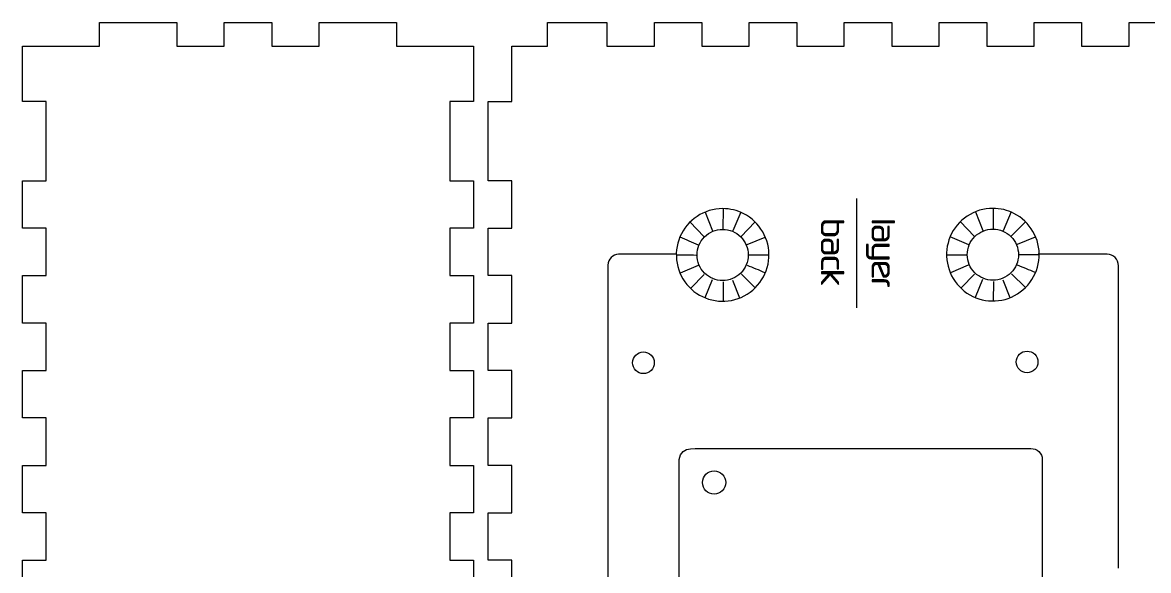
# Model space of a CAD drawing. Extents: x 0 to 384, y 10 to 166.
# Drawn here: x 0 to 133.5, y 101.1 to 166.1 of the extents above; entities that cross this region are included whole.
import ezdxf

# ---------------------------------------------------------------- set-up
doc = ezdxf.new("R2010")
doc.units = 0
doc.layers.add('Imprimir', color=7, linetype='CONTINUOUS')

msp = doc.modelspace()

# ---------------------------------------------------------------- linework, layer by layer
at = {"layer": 'Imprimir', "color": 5}
for points in [[(0.046875, 96.689684), (0.046875, 102.314688), (2.859377, 102.314688), (2.859377, 107.939693), (0.046875, 107.939693), (0.046875, 113.564698), (2.859377, 113.564698), (2.859377, 119.189702), (0.046875, 119.189702), (0.046875, 124.814707), (2.859377, 124.814707), (2.859377, 130.439709), (0.046875, 130.439709), (0.046875, 136.064714), (2.859377, 136.064714), (2.859377, 141.689718), (0.046875, 141.689718), (0.046875, 147.314723), (2.859377, 147.314723), (2.859377, 156.68973), (0.046875, 156.68973), (0.046875, 163.252235), (9.187508, 163.252235), (9.187508, 166.064737), (18.328143, 166.064737), (18.328143, 163.252235), (23.953148, 163.252235), (23.953148, 166.064737), (29.578154, 166.064737), (29.578154, 163.252235), (35.203159, 163.252235), (35.203159, 166.064737), (44.343794, 166.064737), (44.343794, 163.252235), (53.484425, 163.252235), (53.484425, 156.68973), (50.671923, 156.68973), (50.671923, 147.314723), (53.484425, 147.314723), (53.484425, 141.689718), (50.671923, 141.689718), (50.671923, 136.064714), (53.484425, 136.064714), (53.484425, 130.439709), (50.671923, 130.439709), (50.671923, 124.814707), (53.484425, 124.814707), (53.484425, 119.189702), (50.671923, 119.189702), (50.671923, 113.564698), (53.484425, 113.564698), (53.484425, 107.939693), (50.671923, 107.939693), (50.671923, 102.314688), (53.484425, 102.314688), (53.484425, 96.689684)], [(58.04562, 96.689358), (58.04562, 102.314368), (55.233096, 102.314368), (55.233096, 107.939378), (58.04562, 107.939378), (58.04562, 113.564386), (55.233096, 113.564386), (55.233096, 119.189395), (58.04562, 119.189395), (58.04562, 124.814405), (55.233096, 124.814405), (55.233096, 130.439413), (58.04562, 130.439413), (58.04562, 136.06442), (55.233096, 136.06442), (55.233096, 141.689422), (58.04562, 141.689422), (58.04562, 147.314431), (55.233096, 147.314431), (55.233096, 156.689447), (58.04562, 156.689447), (58.04562, 163.251958), (62.264353, 163.251958), (62.264353, 166.064463), (69.295634, 166.064463), (69.295634, 163.251958), (74.920628, 163.251958), (74.920628, 166.064463), (80.545646, 166.064463), (80.545646, 163.251958), (86.170669, 163.251958), (86.170669, 166.064463), (91.795663, 166.064463), (91.795663, 163.251958), (97.420681, 163.251958), (97.420681, 166.064463), (103.045675, 166.064463), (103.045675, 163.251958), (108.670696, 163.251958), (108.670696, 166.064463), (114.295716, 166.064463), (114.295716, 163.251958), (119.920708, 163.251958), (119.920708, 166.064463), (125.545728, 166.064463), (125.545728, 163.251958), (131.170722, 163.251958), (131.170722, 166.064463), (138.202003, 166.064463)]]:
    msp.add_lwpolyline(points, dxfattribs=at)
at = {"layer": 'Imprimir', "color": 7}
for points in [[(98.86814, 145.196175), (98.86814, 132.239188)], [(80.946995, 143.579711), (81.822713, 141.379436)], [(83.055539, 143.961664), (83.043898, 141.608327)], [(85.174058, 143.571403), (84.235025, 141.357185)], [(112.971741, 143.612075), (113.847459, 141.4118)], [(115.080285, 143.994027), (115.068643, 141.640691)], [(117.198804, 143.603767), (116.259771, 141.389548)], [(79.165529, 142.387287), (80.794146, 140.704431)], [(86.842891, 142.384826), (85.187764, 140.707976)], [(94.707382, 141.890191), (94.707382, 141.449908)], [(94.76835, 141.449896), (94.76835, 141.890179)], [(94.771445, 141.958392), (94.771445, 141.959424), (94.771445, 141.960455)], [(94.823648, 141.861245), (94.823648, 141.446283)], [(94.827273, 141.940834), (94.827273, 141.93877), (94.827273, 141.937209)], [(94.884634, 141.446278), (94.884634, 141.86124)], [(95.290793, 142.474636), (97.322727, 142.474652)], [(97.383711, 142.53563), (95.290817, 142.53563)], [(96.623547, 142.418841), (95.298046, 142.418841)], [(95.298054, 142.357851), (96.562569, 142.357863)], [(96.562569, 142.357863), (96.562569, 141.442673)], [(96.623539, 141.442666), (96.623547, 142.418841)], [(97.322727, 142.474652), (97.322727, 142.418841), (96.686074, 142.418841), (96.686074, 141.449908)], [(96.74705, 141.449908), (96.74705, 142.357863), (97.383703, 142.357863), (97.383711, 142.53563)], [(100.714776, 141.436989), (100.714776, 141.43646), (100.714776, 141.43593)], [(100.775204, 141.428721), (100.775204, 141.42925)], [(101.243392, 141.83491), (101.537947, 141.83491)], [(101.537979, 141.895875), (101.243424, 141.895875)], [(101.541591, 141.779604), (101.250652, 141.779604)], [(101.250665, 141.71865), (101.541604, 141.71865)], [(102.74721, 141.892258), (102.56634, 141.892258), (102.56634, 140.777597)], [(102.627287, 140.77761), (102.627287, 141.831292), (102.686223, 141.83128)], [(102.686223, 141.83128), (102.686223, 140.835992)], [(102.747236, 140.835955), (102.74721, 141.892258)], [(111.190275, 142.419651), (112.818891, 140.736795)], [(118.867637, 142.41719), (117.212509, 140.74034)], [(88.02026, 140.594655), (85.880549, 139.699914)], [(94.914606, 141.003411), (94.914077, 141.003411)], [(95.243258, 140.300107), (95.537814, 140.300107)], [(95.537824, 140.361085), (95.243269, 140.361085)], [(95.541454, 140.244813), (95.250516, 140.244813)], [(95.250519, 140.18386), (95.541457, 140.18386)], [(95.305277, 140.82669), (96.149155, 140.82669)], [(96.149157, 140.887139), (95.305279, 140.887139)], [(95.323358, 140.942955), (96.141913, 140.942955)], [(96.141921, 141.003928), (95.323366, 141.003928)], [(96.505723, 141.183258), (96.505723, 141.182728)], [(96.549133, 141.034429), (96.549133, 141.0339)], [(96.747052, 140.357468), (96.566186, 140.357468), (96.566186, 139.242807)], [(96.627154, 139.242807), (96.627154, 140.29649), (96.686074, 140.29649)], [(96.686074, 140.29649), (96.686074, 139.301203)], [(96.747073, 139.301165), (96.747052, 140.357468)], [(100.707023, 141.337745), (100.707023, 140.741399)], [(100.767981, 140.741424), (100.767981, 141.33777)], [(100.8233, 141.345005), (100.8233, 140.737807)], [(100.873938, 140.329538), (100.873938, 140.329009), (100.874468, 140.329009)], [(100.884265, 140.737807), (100.884265, 141.345005)], [(100.890985, 141.400815), (100.891515, 141.401344), (100.891515, 141.401874)], [(101.911076, 141.355857), (101.911076, 140.38589), (101.243416, 140.38589)], [(101.243429, 140.325429), (101.972068, 140.325429), (101.972054, 141.355857)], [(102.163774, 140.269618), (101.272356, 140.269618)], [(101.272377, 140.208603), (102.163279, 140.208603), (102.163809, 140.208603)], [(102.027842, 141.348635), (102.027842, 140.321307), (102.185454, 140.321307)], [(102.185486, 140.382273), (102.088852, 140.382273), (102.088852, 141.348622)], [(120.045006, 140.627019), (117.905294, 139.732278)], [(94.707395, 139.802955), (94.707395, 139.206608)], [(94.714618, 139.902199), (94.714618, 139.90167), (94.714618, 139.90114)], [(94.76835, 139.206633), (94.76835, 139.80298)], [(94.823669, 139.810213), (94.823669, 139.203016)], [(94.873792, 138.794747), (94.874321, 138.794218)], [(94.884647, 139.203016), (94.884647, 139.810213)], [(94.891368, 139.866025), (94.891368, 139.866554), (94.891368, 139.867084)], [(95.243282, 138.790639), (95.972437, 138.790639), (95.972437, 139.821067)], [(95.911458, 139.821067), (95.911458, 138.851099), (95.243282, 138.851099)], [(96.027706, 139.813833), (96.027706, 138.786504), (96.185837, 138.786504)], [(96.185847, 138.847482), (96.088695, 138.847482), (96.088695, 139.813833)], [(100.240364, 138.621126), (100.240364, 139.743023), (100.052262, 139.743023), (100.052262, 138.624745)], [(100.113253, 138.624758), (100.113253, 139.682057), (100.179399, 139.682057), (100.179399, 138.621139)], [(100.707013, 139.152361), (100.707013, 138.240271), (100.588673, 138.240271)], [(100.588694, 138.179293), (100.768012, 138.179293), (100.768012, 139.152361)], [(100.599515, 138.063022), (102.747188, 138.063022), (102.747188, 138.240271), (100.884252, 138.240271), (100.884252, 139.152361)], [(100.823287, 139.152375), (100.823287, 138.179306), (102.686223, 138.179306), (102.686223, 138.124013), (100.599528, 138.124013)], [(100.838799, 139.569403), (100.83827, 139.568874)], [(100.884284, 139.528565), (100.884284, 139.529094)], [(101.272343, 139.565773), (102.747188, 139.565773), (102.74721, 139.743036)], [(102.686223, 139.682057), (102.686223, 139.626762), (101.272356, 139.626762)], [(102.74721, 139.743036), (101.272364, 139.743036)], [(101.272374, 139.682057), (102.686223, 139.682057)], [(77.476424, 138.593112), (70.669801, 138.593112)], [(94.707374, 137.591722), (94.707374, 136.841379), (94.884624, 136.841379), (94.884624, 137.584488)], [(94.761645, 137.922475), (94.761116, 137.921946), (94.761116, 137.921417)], [(94.823645, 137.584512), (94.823645, 136.901866), (94.768353, 136.901866), (94.768353, 137.591746)], [(94.921843, 137.939011), (94.921313, 137.939011)], [(96.164143, 138.734828), (95.272725, 138.734828)], [(95.272746, 138.673811), (96.163646, 138.673811)], [(95.279948, 138.147268), (96.174467, 138.147268)], [(96.174478, 138.208246), (95.279959, 138.208246)], [(95.294418, 138.030973), (96.19307, 138.030973)], [(96.193081, 138.091972), (95.294429, 138.091972)], [(96.566175, 137.632029), (96.566175, 136.852233), (96.747042, 136.852233), (96.747052, 137.650139)], [(96.686074, 137.650139), (96.686074, 136.913235), (96.627164, 136.913235), (96.627164, 137.632052)], [(100.286376, 138.294545), (100.286376, 138.294016), (100.286905, 138.294016)], [(101.301293, 137.535937), (102.145687, 137.535937)], [(102.145711, 137.596913), (101.301317, 137.596913)], [(102.119848, 135.967037), (102.085225, 135.967037), (101.422734, 137.482192), (101.313697, 137.473408)], [(102.178244, 137.480642), (101.487846, 137.480642), (101.506446, 137.43775), (102.12088, 136.032667), (102.137416, 136.030021)], [(128.576305, 138.591307), (120.405549, 138.591307)], [(69.423693, 137.308972), (69.423693, 92.465791)], [(80.091915, 137.251407), (77.976677, 136.346453)], [(80.811317, 136.20162), (79.238845, 134.568241)], [(85.227028, 136.253213), (86.860248, 134.624835)], [(95.641192, 136.323606), (95.640663, 136.323077), (95.640133, 136.322547), (95.628756, 136.31117), (95.595167, 136.273962), (94.707366, 135.272472), (94.707366, 134.99807), (95.734693, 136.160792), (96.747034, 135.020292), (96.747034, 135.283325), (95.880939, 136.263109)], [(97.387336, 136.510158), (94.707398, 136.510158), (94.707398, 136.33239), (94.737886, 136.33239), (95.67168, 136.33239)], [(96.686074, 135.260105), (96.686074, 135.18104), (95.734195, 136.252293), (94.768363, 135.159852), (94.768363, 135.249252), (95.64066, 136.23369), (95.672701, 136.269345), (95.682517, 136.279161)], [(95.78947, 136.332356), (97.387304, 136.332356), (97.387336, 136.510158)], [(95.834962, 136.223345), (95.834962, 136.222815), (96.686074, 135.260105)], [(100.707039, 136.955608), (100.707039, 135.906059), (100.884289, 135.906059), (100.884289, 136.984548)], [(100.823287, 136.984551), (100.823287, 135.96704), (100.767994, 135.96704), (100.767994, 136.955611)], [(101.317854, 137.412427), (101.383999, 137.418116), (102.045458, 135.906061), (102.119872, 135.906061)], [(102.16274, 136.088986), (101.580863, 137.419655), (102.178244, 137.419655)], [(102.566332, 136.933388), (102.566332, 136.533412)], [(102.627345, 136.533362), (102.627311, 136.933388)], [(102.686223, 137.043979), (102.686223, 137.04345), (102.686223, 137.042391)], [(102.689848, 136.962844), (102.686223, 136.482768)], [(102.747225, 136.481739), (102.747225, 136.482268), (102.75085, 136.962342), (102.750834, 136.962844)], [(112.116661, 137.283771), (110.001423, 136.378816)], [(112.836063, 136.233983), (111.263591, 134.600605)], [(117.251773, 136.285577), (118.884993, 134.657199)], [(129.898119, 101.375783), (129.898119, 137.234974)], [(81.764082, 135.562624), (80.888999, 133.429792)], [(83.074907, 135.319049), (83.055592, 133.0122)], [(84.166366, 135.540003), (85.021367, 133.437518)], [(102.15654, 135.546982), (100.707015, 135.550607), (100.707015, 135.369738), (100.737503, 135.369738), (102.15654, 135.369738)], [(102.156535, 135.430648), (100.767989, 135.430648), (100.767989, 135.48956), (102.156535, 135.485935)], [(102.218032, 136.022798), (102.219091, 136.022798), (102.21962, 136.022798)], [(102.562716, 135.041075), (102.562716, 135.039488), (102.563245, 135.0379)], [(102.56634, 134.992939), (102.56634, 134.809488), (102.74721, 134.809488), (102.74721, 134.974334)], [(102.686223, 134.974334), (102.686223, 134.870464), (102.627311, 134.870464), (102.627311, 134.992937)], [(102.743585, 135.043581), (102.743585, 135.045168), (102.743585, 135.046756)], [(113.788827, 135.594988), (112.913744, 133.462156)], [(115.099653, 135.351413), (115.080338, 133.044564)], [(116.191112, 135.572366), (117.046113, 133.469881)]]:
    msp.add_lwpolyline(points, dxfattribs=at)
for points in [[(83.005269, 143.999552)], [(83.005269, 143.999552)], [(115.030014, 144.031916)], [(115.030014, 144.031916)], [(103.387488, 142.53563), (100.707031, 142.53563), (100.707031, 142.357863), (100.737519, 142.357863), (103.387488, 142.357863)], [(103.326509, 142.474652), (103.326509, 142.418841), (100.76801, 142.418841), (100.76801, 142.474652)], [(101.911092, 141.355882)], [(95.911464, 139.821092)], [(96.686063, 137.650139)], [(97.326352, 136.44918), (97.326352, 136.393368), (94.768368, 136.393368), (94.768368, 136.44918)], [(102.566332, 136.93338)], [(102.689848, 136.96281)], [(102.686226, 134.974339)]]:
    msp.add_lwpolyline(points, close=True, dxfattribs=at)
at = {"layer": 'Imprimir', "color": 5}
for points in [[(83.007176, 135.477963)], [(115.03192, 135.510327)], [(73.622434, 124.44655)], [(119.080365, 124.544057)], [(120.882235, 114.273831)], [(83.368907, 111.537958)]]:
    msp.add_lwpolyline(points, close=True, dxfattribs=at)
at = {"layer": 'Imprimir', "color": 7}
for points in [[(83.005269, 143.999552), (80.847406, 144.029423), (78.766591, 142.642186), (77.949055, 140.647784)], [(83.005269, 143.999552), (80.847406, 144.029423), (78.766591, 142.642186), (77.949055, 140.647784)], [(85.503411, 143.399106), (84.734109, 143.794473), (83.870033, 144.000875), (83.005269, 143.999552)], [(85.503411, 143.399106), (84.734109, 143.794473), (83.870033, 144.000875), (83.005269, 143.999552)], [(88.486165, 138.229704), (88.622743, 140.343354), (87.397008, 142.455576), (85.503411, 143.399106)], [(88.486165, 138.229704), (88.622743, 140.343354), (87.397008, 142.455576), (85.503411, 143.399106)], [(115.030014, 144.031916), (112.872152, 144.061787), (110.791336, 142.67455), (109.9738, 140.680148)], [(115.030014, 144.031916), (112.872152, 144.061787), (110.791336, 142.67455), (109.9738, 140.680148)], [(117.528157, 143.43147), (116.758855, 143.826837), (115.894778, 144.033239), (115.030014, 144.031916)], [(117.528157, 143.43147), (116.758855, 143.826837), (115.894778, 144.033239), (115.030014, 144.031916)], [(120.510911, 138.262068), (120.647489, 140.375718), (119.421754, 142.48794), (117.528157, 143.43147)], [(120.510911, 138.262068), (120.647489, 140.375718), (119.421754, 142.48794), (117.528157, 143.43147)], [(94.711007, 141.965122), (94.707329, 141.938202), (94.707382, 141.914975), (94.707382, 141.890191)], [(94.707382, 141.449908), (94.707382, 141.317528), (94.71614, 141.223709), (94.742005, 141.147084)], [(94.875855, 142.396103), (94.778356, 142.300566), (94.725897, 142.156822), (94.711007, 141.965122)], [(94.76835, 141.890179), (94.76835, 141.915645), (94.768157, 141.935339), (94.771445, 141.958392)], [(94.799872, 141.166192), (94.777541, 141.232359), (94.76835, 141.320337), (94.76835, 141.449896)], [(94.771445, 141.960455), (94.785654, 142.143472), (94.835229, 142.270864), (94.918723, 142.352679)], [(94.827273, 141.937209), (94.827273, 141.914646), (94.823648, 141.889613), (94.823648, 141.861245)], [(94.823648, 141.446283), (94.823648, 141.266174), (94.855893, 141.138098), (94.938887, 141.055609)], [(94.967317, 142.299985), (94.888415, 142.219099), (94.844066, 142.09943), (94.827273, 141.940834)], [(95.290817, 142.53563), (95.113091, 142.53563), (94.973352, 142.491641), (94.875855, 142.396103)], [(94.884634, 141.86124), (94.884634, 141.882886), (94.887968, 141.907118), (94.888259, 141.934104)], [(94.981787, 141.099013), (94.915622, 141.164773), (94.884634, 141.273499), (94.884634, 141.446278)], [(94.888259, 141.934104), (94.904213, 142.08474), (94.945023, 142.190235), (95.010732, 142.257598)], [(94.918723, 142.352679), (95.002218, 142.434495), (95.122905, 142.474636), (95.290793, 142.474636)], [(95.298046, 142.418841), (95.158086, 142.418841), (95.046218, 142.380871), (94.967317, 142.299985)], [(95.010732, 142.257598), (95.076444, 142.324962), (95.168799, 142.357851), (95.298054, 142.357851)], [(96.562569, 141.442673), (96.562569, 141.307101), (96.545768, 141.243325), (96.505723, 141.183258)], [(96.686074, 141.449908), (96.686074, 141.23974), (96.642447, 141.131201), (96.549133, 141.034429)], [(96.556359, 141.149144), (96.603627, 141.220045), (96.623539, 141.301748), (96.623539, 141.442666)], [(96.593054, 140.992055), (96.696191, 141.099012), (96.74705, 141.230789), (96.74705, 141.449908)], [(100.714776, 141.43593), (100.711151, 141.403188), (100.707023, 141.369388), (100.707023, 141.337745)], [(100.88944, 141.77702), (100.797789, 141.69853), (100.737485, 141.582709), (100.714776, 141.436989)], [(100.767981, 141.33777), (100.767981, 141.364186), (100.771605, 141.396171), (100.775204, 141.428721)], [(100.775204, 141.42925), (100.79637, 141.562701), (100.850242, 141.663422), (100.929199, 141.73104)], [(100.969532, 141.691237), (100.898026, 141.630232), (100.852441, 141.537205), (100.831555, 141.413218)], [(101.243424, 141.895875), (101.103054, 141.895875), (100.981095, 141.85551), (100.88944, 141.77702)], [(100.891515, 141.401874), (100.91075, 141.517301), (100.950533, 141.595025), (101.008818, 141.644753)], [(100.929199, 141.73104), (101.008535, 141.798981), (101.11455, 141.83491), (101.243392, 141.83491)], [(101.250652, 141.779604), (101.13677, 141.779604), (101.041303, 141.752469), (100.969532, 141.691237)], [(101.008818, 141.644753), (101.067105, 141.694481), (101.146263, 141.71865), (101.250665, 141.71865)], [(101.537947, 141.83491), (101.691673, 141.83491), (101.812921, 141.787407), (101.896582, 141.704168)], [(101.939505, 141.747564), (101.843086, 141.843497), (101.704402, 141.895875), (101.537979, 141.895875)], [(101.829944, 141.68762), (101.757567, 141.748517), (101.659611, 141.779604), (101.541591, 141.779604)], [(101.541604, 141.71865), (101.649141, 141.71865), (101.731183, 141.691198), (101.790683, 141.641135)], [(101.790683, 141.641135), (101.850185, 141.591073), (101.88884, 141.51695), (101.904371, 141.41686)], [(101.964302, 141.426653), (101.946998, 141.537206), (101.902152, 141.626866), (101.829944, 141.68762)], [(101.896582, 141.704168), (101.980246, 141.620929), (102.027842, 141.500468), (102.027842, 141.348635)], [(102.088852, 141.348622), (102.088852, 141.513297), (102.035927, 141.651631), (101.939505, 141.747564)], [(77.949055, 140.647784), (77.095456, 138.688491), (77.537416, 136.254616), (79.033185, 134.726197)], [(77.949055, 140.647784), (77.095456, 138.688491), (77.537416, 136.254616), (79.033185, 134.726197)], [(77.917966, 140.65117), (78.679569, 140.330072), (79.365845, 140.044428), (80.100884, 139.724679)], [(94.889802, 140.24223), (94.79815, 140.16374), (94.737327, 140.047919), (94.714618, 139.902199)], [(94.742005, 141.147084), (94.767882, 141.070459), (94.811247, 141.012902), (94.873778, 140.957948)], [(94.77507, 139.892897), (94.796025, 140.027305), (94.850249, 140.128297), (94.929582, 140.196238)], [(94.914077, 141.003411), (94.856557, 141.05396), (94.822208, 141.100025), (94.799872, 141.166192)], [(94.969396, 140.156447), (94.897625, 140.095215), (94.852202, 140.002076), (94.831421, 139.877394)], [(94.873778, 140.957948), (94.979924, 140.863176), (95.087535, 140.82669), (95.305277, 140.82669)], [(95.243269, 140.361085), (95.102897, 140.361085), (94.981456, 140.320719), (94.889802, 140.24223)], [(94.891368, 139.867084), (94.910603, 139.982511), (94.950902, 140.060235), (95.009189, 140.109963)], [(95.305279, 140.887139), (95.093734, 140.887139), (95.012193, 140.916282), (94.914606, 141.003411)], [(94.929582, 140.196238), (95.008917, 140.264178), (95.114417, 140.300107), (95.243258, 140.300107)], [(94.938887, 141.055609), (95.021882, 140.97312), (95.148807, 140.942955), (95.323358, 140.942955)], [(95.250516, 140.244813), (95.136637, 140.244813), (95.04117, 140.217679), (94.969396, 140.156447)], [(95.323366, 141.003928), (95.155946, 141.003928), (95.047951, 141.033252), (94.981787, 141.099013)], [(95.009189, 140.109963), (95.067477, 140.15969), (95.146119, 140.18386), (95.250519, 140.18386)], [(95.537814, 140.300107), (95.691539, 140.300107), (95.813303, 140.252605), (95.896964, 140.169366)], [(95.939867, 140.212774), (95.843447, 140.308708), (95.704245, 140.361085), (95.537824, 140.361085)], [(95.830327, 140.152829), (95.757947, 140.213727), (95.659474, 140.244814), (95.541454, 140.244813)], [(95.541457, 140.18386), (95.648994, 140.18386), (95.731555, 140.156408), (95.791054, 140.106345)], [(95.791054, 140.106345), (95.850554, 140.056283), (95.889212, 139.98216), (95.904743, 139.88207)], [(95.964685, 139.891863), (95.947407, 140.002539), (95.902592, 140.092027), (95.830327, 140.152829)], [(95.896964, 140.169366), (95.980626, 140.086127), (96.027706, 139.965665), (96.027706, 139.813833)], [(96.088695, 139.813833), (96.088695, 139.978507), (96.036289, 140.116841), (95.939867, 140.212774)], [(96.141913, 140.942955), (96.336255, 140.942955), (96.461276, 141.001241), (96.556359, 141.149144)], [(96.505723, 141.182728), (96.418961, 141.04738), (96.325632, 141.003928), (96.141921, 141.003928)], [(96.149155, 140.82669), (96.347058, 140.82669), (96.488996, 140.880563), (96.593054, 140.992055)], [(96.549133, 141.0339), (96.456778, 140.934704), (96.336607, 140.887139), (96.149157, 140.887139)], [(100.707023, 140.741399), (100.707023, 140.557332), (100.762813, 140.429168), (100.873938, 140.329538)], [(100.913708, 140.375038), (100.81418, 140.464484), (100.767981, 140.569258), (100.767981, 140.741424)], [(100.831555, 141.413218), (100.827771, 141.39426), (100.8233, 141.370218), (100.8233, 141.345005)], [(100.8233, 140.737807), (100.8233, 140.608289), (100.861135, 140.503143), (100.934406, 140.431882)], [(100.874468, 140.329009), (100.976824, 140.241816), (101.076495, 140.208603), (101.272377, 140.208603)], [(100.884265, 141.345005), (100.884265, 141.363446), (100.887493, 141.383391), (100.890985, 141.400815)], [(100.977282, 140.475807), (100.917764, 140.533695), (100.884265, 140.619939), (100.884265, 140.737807)], [(100.914237, 140.375038), (100.914113, 140.375144), (100.913972, 140.374932), (100.913708, 140.375038)], [(101.272356, 140.269618), (101.082859, 140.269618), (101.008159, 140.295132), (100.914237, 140.375038)], [(100.934406, 140.431882), (101.007675, 140.360621), (101.114212, 140.325429), (101.243429, 140.325429)], [(101.243416, 140.38589), (101.12525, 140.38589), (101.036803, 140.417919), (100.977282, 140.475807)], [(101.904371, 141.41686), (101.907996, 141.395032), (101.911092, 141.374324), (101.911092, 141.355882)], [(101.972054, 141.355857), (101.972054, 141.381071), (101.967927, 141.404825), (101.964302, 141.426653)], [(102.557032, 140.406561), (102.472117, 140.314499), (102.343789, 140.267853), (102.163774, 140.269618)], [(102.163809, 140.208603), (102.354584, 140.20683), (102.502806, 140.258174), (102.601509, 140.365182)], [(102.185454, 140.321307), (102.324363, 140.321307), (102.436488, 140.36424), (102.512566, 140.444297)], [(102.468672, 140.486142), (102.405598, 140.419769), (102.312152, 140.382273), (102.185486, 140.382273)], [(102.56634, 140.777597), (102.56634, 140.650375), (102.531749, 140.552516), (102.468672, 140.486142)], [(102.512566, 140.444297), (102.588645, 140.524354), (102.627287, 140.639257), (102.627287, 140.77761)], [(102.686223, 140.835992), (102.686223, 140.640517), (102.641948, 140.498623), (102.557032, 140.406561)], [(102.601509, 140.365182), (102.700312, 140.472302), (102.747236, 140.631247), (102.747236, 140.835955)], [(109.9738, 140.680148), (109.120202, 138.720855), (109.562162, 136.286979), (111.057931, 134.758561)], [(109.9738, 140.680148), (109.120202, 138.720855), (109.562162, 136.286979), (111.057931, 134.758561)], [(109.942712, 140.683534), (110.704315, 140.362436), (111.390591, 140.076792), (112.12563, 139.757043)], [(94.714618, 139.90114), (94.710967, 139.868398), (94.707395, 139.834599), (94.707395, 139.802955)], [(94.707395, 139.206608), (94.707395, 139.022543), (94.762667, 138.894379), (94.873792, 138.794747)], [(94.76835, 139.80298), (94.76835, 139.829097), (94.771498, 139.860735), (94.77507, 139.892897)], [(94.914077, 138.840248), (94.814549, 138.929693), (94.76835, 139.034468), (94.76835, 139.206633)], [(94.831421, 139.877394), (94.827691, 139.858585), (94.823669, 139.835051), (94.823669, 139.810213)], [(94.823669, 139.203016), (94.823669, 139.0735), (94.861504, 138.968354), (94.934773, 138.897091)], [(94.874321, 138.794218), (94.976677, 138.707025), (95.076865, 138.673811), (95.272746, 138.673811)], [(94.884647, 139.810213), (94.884647, 139.828658), (94.887875, 139.848601), (94.891368, 139.866025)], [(94.977148, 138.941018), (94.91763, 138.998906), (94.884647, 139.085149), (94.884647, 139.203016)], [(94.914606, 138.840248), (94.914482, 138.840354), (94.914342, 138.840142), (94.914077, 138.840248)], [(95.272725, 138.734828), (95.083228, 138.734828), (95.008528, 138.760334), (94.914606, 138.840248)], [(94.934773, 138.897091), (95.008041, 138.825831), (95.114062, 138.790639), (95.243282, 138.790639)], [(95.243282, 138.851099), (95.125117, 138.851099), (95.036666, 138.883129), (94.977148, 138.941018)], [(95.904743, 139.88207), (95.908394, 139.860242), (95.911464, 139.839534), (95.911464, 139.821092)], [(95.972437, 139.821067), (95.972437, 139.846279), (95.968309, 139.870035), (95.964685, 139.891863)], [(96.163646, 138.673811), (96.354712, 138.671959), (96.503059, 138.723273), (96.601865, 138.830392)], [(96.556883, 138.871771), (96.471968, 138.779709), (96.344158, 138.733063), (96.164143, 138.734828)], [(96.185837, 138.786504), (96.324745, 138.786504), (96.436868, 138.829437), (96.512949, 138.909495)], [(96.468517, 138.951352), (96.405441, 138.884979), (96.312514, 138.847482), (96.185847, 138.847482)], [(96.566186, 139.242807), (96.566186, 139.115584), (96.531591, 139.017726), (96.468517, 138.951352)], [(96.512949, 138.909495), (96.589027, 138.989553), (96.627154, 139.104453), (96.627154, 139.242807)], [(96.686074, 139.301203), (96.686074, 139.105726), (96.641798, 138.963833), (96.556883, 138.871771)], [(96.601865, 138.830392), (96.700668, 138.937511), (96.747073, 139.096457), (96.747073, 139.301165)], [(100.83827, 139.568874), (100.7438, 139.459289), (100.707013, 139.352199), (100.707013, 139.152361)], [(100.768012, 139.152361), (100.768012, 139.345187), (100.797109, 139.427319), (100.884284, 139.528565)], [(100.929223, 139.48517), (100.856, 139.400384), (100.823287, 139.305497), (100.823287, 139.152375)], [(101.272364, 139.743036), (101.081247, 139.743036), (100.945828, 139.687899), (100.838799, 139.569403)], [(100.884252, 139.152361), (100.884252, 139.297321), (100.910419, 139.36969), (100.975202, 139.444848)], [(100.884284, 139.529094), (100.980878, 139.63579), (101.092699, 139.682057), (101.272374, 139.682057)], [(101.272356, 139.626762), (101.120742, 139.626765), (101.010831, 139.578436), (100.929223, 139.48517)], [(100.975202, 139.444848), (101.046394, 139.52621), (101.132915, 139.565773), (101.272343, 139.565773)], [(70.669801, 138.593112), (69.998474, 138.593112), (69.423693, 138.018365), (69.423693, 137.308972)], [(77.512254, 138.511961), (78.338786, 138.511988), (79.051256, 138.511961), (79.852785, 138.504288)], [(84.82875, 133.334833), (86.8866, 134.034126), (88.404435, 136.055411), (88.486165, 138.229704)], [(84.82875, 133.334833), (86.8866, 134.034126), (88.404435, 136.055411), (88.486165, 138.229704)], [(86.118488, 138.537017), (86.874615, 138.537044), (87.671778, 138.546013), (88.405044, 138.537017)], [(94.761116, 137.921417), (94.722865, 137.841086), (94.707374, 137.760838), (94.707374, 137.591722)], [(95.279959, 138.208246), (95.025702, 138.208246), (94.860435, 138.116258), (94.761645, 137.922475)], [(94.768353, 137.591746), (94.768353, 137.75678), (94.781635, 137.822388), (94.815895, 137.894569)], [(94.815895, 137.894569), (94.90628, 138.071864), (95.039434, 138.147268), (95.279948, 138.147268)], [(94.921313, 137.939011), (94.84895, 137.851413), (94.823645, 137.76885), (94.823645, 137.584512)], [(94.884624, 137.584488), (94.884624, 137.76395), (94.902457, 137.819962), (94.96834, 137.899713)], [(95.294429, 138.091972), (95.121338, 138.091972), (95.006877, 138.039508), (94.921843, 137.939011)], [(94.96834, 137.899713), (95.043376, 137.988393), (95.132808, 138.030973), (95.294418, 138.030973)], [(96.174467, 138.147268), (96.351595, 138.147268), (96.478368, 138.105963), (96.561008, 138.025826)], [(96.603391, 138.069237), (96.505951, 138.163725), (96.361152, 138.208246), (96.174478, 138.208246)], [(96.19307, 138.030973), (96.285706, 138.030973), (96.348262, 138.021527), (96.395643, 137.999447)], [(96.42149, 138.054767), (96.361552, 138.082704), (96.289625, 138.091972), (96.193081, 138.091972)], [(96.395643, 137.999447), (96.442821, 137.977461), (96.477963, 137.942041), (96.51605, 137.881626)], [(96.567736, 137.913691), (96.525977, 137.980122), (96.481432, 138.026829), (96.42149, 138.054767)], [(96.51605, 137.881626), (96.549102, 137.828741), (96.566175, 137.767601), (96.566175, 137.632029)], [(96.561008, 138.025826), (96.643648, 137.945692), (96.686063, 137.823325), (96.686063, 137.650139)], [(96.627164, 137.632052), (96.627164, 137.772969), (96.607453, 137.850159), (96.567736, 137.913691)], [(96.747052, 137.650139), (96.747052, 137.833482), (96.700835, 137.974746), (96.603391, 138.069237)], [(100.052262, 138.624745), (100.052262, 138.449787), (100.102747, 138.308012), (100.197989, 138.210815)], [(100.24141, 138.25372), (100.159299, 138.337516), (100.113253, 138.461378), (100.113253, 138.624758)], [(100.179399, 138.621139), (100.179399, 138.536142), (100.184955, 138.476309), (100.201624, 138.425802)], [(100.197989, 138.210815), (100.293231, 138.11362), (100.431576, 138.063022), (100.599515, 138.063022)], [(100.201624, 138.425802), (100.218293, 138.375296), (100.24663, 138.336183), (100.286376, 138.294545)], [(100.259494, 138.444911), (100.246159, 138.485355), (100.240364, 138.538777), (100.240364, 138.621126)], [(100.599528, 138.124013), (100.443684, 138.124013), (100.323523, 138.169924), (100.24141, 138.25372)], [(100.329775, 138.336905), (100.293498, 138.374997), (100.272768, 138.404689), (100.259494, 138.444911)], [(100.286905, 138.294016), (100.370857, 138.210061), (100.453777, 138.179293), (100.588694, 138.179293)], [(100.588673, 138.240271), (100.461654, 138.240271), (100.405893, 138.260776), (100.329775, 138.336905)], [(100.851216, 137.442918), (100.751526, 137.335859), (100.707039, 137.174384), (100.707039, 136.955608)], [(101.301317, 137.596913), (101.101938, 137.596913), (100.950908, 137.549973), (100.851216, 137.442918)], [(100.895634, 137.401063), (100.980573, 137.492278), (101.111407, 137.535937), (101.301293, 137.535937)], [(101.313697, 137.473408), (101.136537, 137.464121), (101.013067, 137.432739), (100.932843, 137.354036)], [(102.145687, 137.535937), (102.332525, 137.535937), (102.459869, 137.498271), (102.544113, 137.420698)], [(102.585478, 137.465137), (102.486002, 137.556733), (102.340868, 137.596913), (102.145711, 137.596913)], [(102.522925, 137.350417), (102.44863, 137.44178), (102.332356, 137.480642), (102.178244, 137.480642)], [(102.746707, 137.050175), (102.733478, 137.235288), (102.684591, 137.373877), (102.585478, 137.465137)], [(109.537, 138.544325), (110.363532, 138.544352), (111.076002, 138.544325), (111.87753, 138.536652)], [(116.853496, 133.367197), (118.911346, 134.06649), (120.429181, 136.087775), (120.510911, 138.262068)], [(116.853496, 133.367197), (118.911346, 134.06649), (120.429181, 136.087775), (120.510911, 138.262068)], [(118.143234, 138.569381), (118.89936, 138.569408), (119.696523, 138.578377), (120.42979, 138.569381)], [(129.898119, 137.234974), (129.898119, 137.983908), (129.323415, 138.591307), (128.576305, 138.591307)], [(85.902403, 137.309245), (86.59913, 137.015504), (87.292603, 136.735443), (87.964751, 136.442205)], [(95.67168, 136.33239), (95.662049, 136.326754), (95.649613, 136.331596), (95.641192, 136.323606)], [(95.682517, 136.279161), (95.70506, 136.300195), (95.719204, 136.304693), (95.740911, 136.298793)], [(95.740911, 136.298793), (95.762606, 136.292893), (95.795026, 136.270229), (95.834962, 136.223345)], [(95.880939, 136.263109), (95.848884, 136.300645), (95.819407, 136.316163), (95.78947, 136.332356)], [(100.767994, 136.955611), (100.767994, 137.166124), (100.810695, 137.309845), (100.895634, 137.401063)], [(100.932843, 137.354036), (100.852518, 137.275238), (100.823287, 137.155321), (100.823287, 136.984551)], [(100.884289, 136.984548), (100.884289, 137.148473), (100.911861, 137.248451), (100.975239, 137.310626)], [(100.975239, 137.310626), (101.038618, 137.3728), (101.146115, 137.403484), (101.317854, 137.412427)], [(102.178244, 137.419655), (102.322447, 137.419655), (102.415589, 137.385818), (102.4759, 137.31165)], [(102.477967, 136.196481), (102.420891, 136.125446), (102.336719, 136.089031), (102.217, 136.083827)], [(102.21962, 136.022798), (102.350925, 136.028513), (102.456197, 136.071881), (102.525544, 136.158191)], [(102.4759, 137.31165), (102.536212, 137.237485), (102.566332, 137.115633), (102.566332, 136.93338)], [(102.566332, 136.533412), (102.566332, 136.37738), (102.535043, 136.267517), (102.477967, 136.196481)], [(102.627311, 136.933388), (102.627311, 137.122213), (102.59722, 137.259053), (102.522925, 137.350417)], [(102.525544, 136.158191), (102.594889, 136.244501), (102.627345, 136.369249), (102.627345, 136.533362)], [(102.544113, 137.420698), (102.628356, 137.343127), (102.673785, 137.221647), (102.686223, 137.043979)], [(102.686223, 136.482768), (102.682651, 136.288432), (102.643231, 136.162371), (102.557548, 136.083311)], [(102.598397, 136.038353), (102.700982, 136.13301), (102.743513, 136.279531), (102.747225, 136.481739)], [(102.686223, 137.042391), (102.689583, 137.015457), (102.689848, 136.991914), (102.689848, 136.96281)], [(102.750834, 136.962844), (102.750834, 136.991949), (102.750609, 137.018902), (102.746707, 137.050175)], [(117.927149, 137.341609), (118.623876, 137.047868), (119.317349, 136.767807), (119.989497, 136.474569)], [(102.557548, 136.083311), (102.471866, 136.004251), (102.332811, 135.967037), (102.119848, 135.967037)], [(102.119872, 135.906061), (102.339833, 135.906064), (102.49581, 135.943698), (102.598397, 136.038353)], [(102.137416, 136.030021), (102.162869, 136.02637), (102.189664, 136.022798), (102.218032, 136.022798)], [(102.156535, 135.485935), (102.330755, 135.485935), (102.45339, 135.451491), (102.536355, 135.381033)], [(102.490881, 135.335564), (102.412107, 135.400789), (102.300818, 135.430648), (102.156535, 135.430648)], [(102.575635, 135.42761), (102.47761, 135.510859), (102.338844, 135.546982), (102.15654, 135.546982)], [(102.15654, 135.369738), (102.292383, 135.369738), (102.388109, 135.341615), (102.452128, 135.288606)], [(102.217, 136.083827), (102.199935, 136.083899), (102.181488, 136.086473), (102.16274, 136.088986)], [(102.452128, 135.288606), (102.516146, 135.235597), (102.552272, 135.155949), (102.562716, 135.041075)], [(102.622654, 135.046692), (102.611171, 135.171544), (102.569484, 135.270477), (102.490881, 135.335564)], [(102.536355, 135.381033), (102.619321, 135.310574), (102.666686, 135.201381), (102.682601, 135.040485)], [(102.563245, 135.0379), (102.566261, 135.022766), (102.56634, 135.01113), (102.56634, 134.992939)], [(102.743585, 135.046756), (102.726757, 135.21692), (102.673661, 135.344362), (102.575635, 135.42761)], [(102.623183, 135.046163), (102.623157, 135.046428), (102.622654, 135.046412), (102.622654, 135.046692)], [(102.627311, 134.992937), (102.627311, 135.009976), (102.626782, 135.026706), (102.623183, 135.046163)], [(102.682601, 135.040485), (102.682865, 135.016382), (102.686226, 134.991958), (102.686226, 134.974339)], [(102.74721, 134.974334), (102.74721, 134.999549), (102.743585, 135.025137), (102.743585, 135.043581)], [(111.057931, 134.758561), (112.497079, 133.209611), (114.868116, 132.644037), (116.853496, 133.367197)], [(111.057931, 134.758561), (112.497079, 133.209611), (114.868116, 132.644037), (116.853496, 133.367197)], [(79.033185, 134.726197), (80.472333, 133.177247), (82.84337, 132.611674), (84.82875, 133.334833)], [(79.033185, 134.726197), (80.472333, 133.177247), (82.84337, 132.611674), (84.82875, 133.334833)]]:
    msp.add_open_spline(points, degree=3, dxfattribs=at)
at = {"layer": 'Imprimir', "color": 5}
for points in [[(80.861978, 140.656629), (81.43092, 141.225538), (82.202571, 141.545146), (83.007176, 141.545145)], [(83.007176, 141.545145), (83.811781, 141.545146), (84.583431, 141.225537), (85.152373, 140.656628)], [(112.886723, 140.688992), (113.455665, 141.257901), (114.227315, 141.57751), (115.03192, 141.577508)], [(115.03192, 141.577508), (115.836524, 141.57751), (116.608174, 141.257901), (117.177116, 140.688992)], [(79.973405, 138.511554), (79.973406, 139.316114), (80.293035, 140.08772), (80.861978, 140.656629)], [(85.152373, 140.656628), (85.721315, 140.087719), (86.040944, 139.316113), (86.040944, 138.511554)], [(111.998151, 138.543918), (111.998152, 139.348477), (112.317781, 140.120083), (112.886723, 140.688992)], [(117.177116, 140.688992), (117.746058, 140.120083), (118.065687, 139.348477), (118.065688, 138.543918)], [(80.861978, 136.366479), (80.293035, 136.935387), (79.973406, 137.706994), (79.973405, 138.511554)], [(86.040944, 138.511554), (86.040944, 137.706995), (85.721315, 136.935388), (85.152373, 136.36648)], [(112.886723, 136.398843), (112.317781, 136.967752), (111.998152, 137.739358), (111.998151, 138.543918)], [(118.065688, 138.543918), (118.065687, 137.739358), (117.746058, 136.967752), (117.177116, 136.398843)], [(83.007176, 135.477963), (82.202571, 135.477961), (81.43092, 135.79757), (80.861978, 136.366479)], [(85.152373, 136.36648), (84.583431, 135.797571), (83.811781, 135.477962), (83.007176, 135.477963)], [(115.03192, 135.510327), (114.227315, 135.510326), (113.455665, 135.829935), (112.886723, 136.398843)], [(117.177116, 136.398843), (116.608174, 135.829935), (115.836524, 135.510326), (115.03192, 135.510327)], [(72.714661, 126.637981), (72.955417, 126.878724), (73.281953, 127.013972), (73.622434, 127.013971)], [(73.622434, 127.013971), (73.962916, 127.013973), (74.289453, 126.878725), (74.53021, 126.637982)], [(118.172591, 126.735488), (118.413347, 126.976231), (118.739883, 127.111479), (119.080365, 127.111478)], [(119.080365, 127.111478), (119.789371, 127.111466), (120.364127, 126.536731), (120.364126, 125.827765)], [(72.33865, 125.730258), (72.338649, 126.07072), (72.473904, 126.397238), (72.714661, 126.637981)], [(73.622434, 124.44655), (72.913421, 124.446549), (72.338651, 125.021284), (72.33865, 125.730258)], [(74.906222, 125.730258), (74.906221, 125.389796), (74.770965, 125.063279), (74.530208, 124.822537)], [(74.53021, 126.637982), (74.770967, 126.397239), (74.906223, 126.07072), (74.906222, 125.730258)], [(117.79658, 125.827765), (117.796579, 126.168227), (117.931834, 126.494745), (118.172591, 126.735488)], [(119.080365, 124.544057), (118.371351, 124.544056), (117.796581, 125.118791), (117.79658, 125.827765)], [(120.364126, 125.827765), (120.364124, 125.1188), (119.789369, 124.544069), (119.080365, 124.544057)], [(74.530208, 124.822537), (74.289451, 124.581795), (73.962915, 124.446549), (73.622434, 124.44655)], [(77.856953, 114.273831), (78.06703, 116.045219), (80.094743, 115.468187), (81.332554, 115.566363)], [(81.332554, 115.566363), (94.06604, 115.566363), (106.799526, 115.566363), (119.533009, 115.566363)], [(119.533009, 115.566363), (120.233313, 115.587054), (120.898645, 114.989789), (120.882235, 114.273831)], [(77.856953, 62.83496), (77.856953, 79.981252), (77.856953, 97.12754), (77.856953, 114.273831)], [(120.882235, 114.273831), (120.882235, 96.418756), (120.882235, 78.56368), (120.882235, 60.708607)], [(80.615713, 111.537958), (80.615713, 112.298231), (81.232035, 112.914555), (81.992309, 112.914556)], [(81.992309, 112.914556), (82.357405, 112.914556), (82.707548, 112.769522), (82.965711, 112.51136)], [(82.965711, 112.51136), (83.223873, 112.253197), (83.368907, 111.903054), (83.368907, 111.537958)], [(81.992309, 110.16136), (81.232035, 110.16136), (80.615713, 110.777684), (80.615713, 111.537958)], [(83.368907, 111.537958), (83.368907, 111.172861), (83.223873, 110.822718), (82.965711, 110.564556)], [(82.965711, 110.564556), (82.707548, 110.306393), (82.357405, 110.161359), (81.992309, 110.16136)]]:
    msp.add_open_spline(points, degree=3, dxfattribs=at)

doc.saveas('drawing.dxf')
